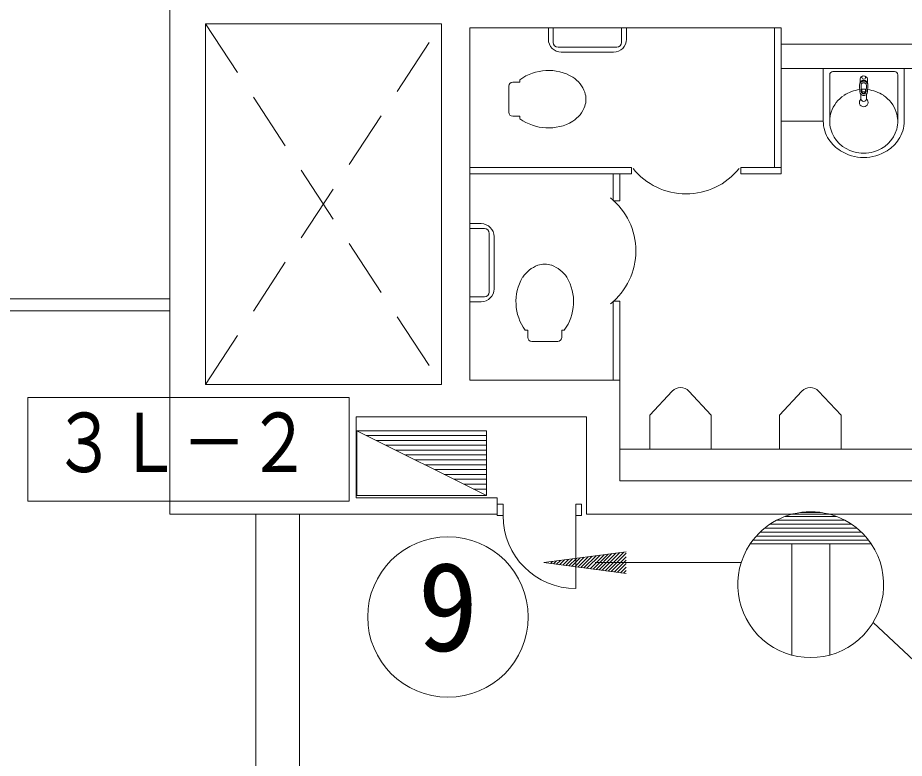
# Model space of a CAD drawing. Units: millimetres, scale not verified. Extents: x -45037 to 38963, y -31304 to 27496.
# Drawn here: x -23522 to -18054, y 12003 to 16573 of the extents above; entities that cross this region are included whole.
import ezdxf
from ezdxf.enums import TextEntityAlignment as Align

# ---------------------------------------------------------------- set-up
doc = ezdxf.new("R2010")
doc.units = ezdxf.units.MM
doc.header["$LTSCALE"] = 300
doc.linetypes.add('DASHED1', pattern=[1.8, 1.2, -0.6])
doc.linetypes.add('DASHED3', pattern=[4, 3, -1])
for name, color, linetype, lineweight in [('1-0_155', 7, 'Continuous', 9), ('1-2_250', 7, 'DASHED1', 9), ('8-1', 7, 'Continuous', 9), ('8-2', 7, 'Continuous', 9)]:
    doc.layers.add(name, color=color, linetype=linetype, lineweight=lineweight)
doc.styles.add('ＭＳ ゴシック', font='')
doc.styles.get('ＭＳ ゴシック').set_extended_font_data('MS Gothic')

msp = doc.modelspace()

# ---------------------------------------------------------------- linework, layer by layer
at = {"layer": '1-0_155'}
for p, q in [((-22584.1, 20110.7), (-22584.1, 13510.7)), ((-22364.1, 16535.7), (-20909.1, 16535.7)), ((-20909.1, 16535.7), (-20909.1, 14310.7)), ((-20249.4, 16510.7), (-20249.4, 16440.7)), ((-20219.4, 16420.7), (-20219.4, 16510.7)), ((-19797.5, 16420.7), (-19797.5, 16510.7)), ((-19767.5, 16510.7), (-19767.5, 16440.7)), ((-18854.1, 15649.7), (-18854.1, 16510.7)), ((-14878.3, 16410.7), (-18814.1, 16410.7)), ((-19827.5, 16390.7), (-20189.4, 16390.7)), ((-20169.4, 16360.7), (-19847.5, 16360.7)), ((-18814.1, 16260.7), (-16204.1, 16260.7)), ((-18554, 15935.8), (-18554, 16260.7)), ((-18114.2, 16240.7), (-18494, 16240.7)), ((-18054.2, 15935.8), (-18054.2, 16260.7)), ((-20425.5, 16175.3), (-20425.5, 16190.1)), ((-18514, 16220.7), (-18514, 15933.8)), ((-18326.5, 16170.8), (-18326.5, 16196.6)), ((-18281.7, 16195.2), (-18281.7, 16170.8)), ((-18094.2, 15933.8), (-18094.2, 16220.7)), ((-20494, 16150.4), (-20494, 15990.4)), ((-20469, 16175.3), (-20425.2, 16175.3)), ((-18330, 16153.3), (-18328, 16116.2)), ((-18319, 16116.8), (-18321, 16154.5)), ((-18289.2, 16116.8), (-18287.2, 16154.5)), ((-18278.2, 16153.4), (-18280.2, 16116.2)), ((-18321.9, 16101.6), (-18321.5, 16073.6)), ((-18315, 16117), (-18315.7, 16129.8)), ((-18292.5, 16129.8), (-18293.2, 16117)), ((-18286.7, 16073.6), (-18286.3, 16101.6)), ((-18554.1, 15935.7), (-18814.1, 15935.7)), ((-20734.1, 15302.4), (-20664.1, 15302.4)), ((-20644.1, 15272.4), (-20734.1, 15272.4)), ((-20614.1, 15242.4), (-20614.1, 14880.4)), ((-20584.1, 14900.4), (-20584.1, 15222.4)), ((-39434.1, 14839.4), (-22584.1, 14839.4)), ((-20644.1, 14850.4), (-20734.1, 14850.4)), ((-20734.1, 14820.4), (-20664.1, 14820.4)), ((-39434.1, 14764.4), (-22584.1, 14764.4)), ((-20166.5, 14600.8), (-20166.5, 14644.6)), ((-20166.5, 14644.3), (-20151.7, 14644.3)), ((-20351.5, 14575.8), (-20191.5, 14575.8)), ((-15012, 13910.7), (-19809.1, 13910.7)), ((-15009.1, 13715.7), (-19809.1, 13715.7)), ((-20079, 13050.7), (-20079, 13570.7)), ((-22584.1, 13510.7), (-20564, 13510.7)), ((-22054.1, 8310.7), (-22054.1, 13510.7)), ((-20014.1, 13510.7), (-14784.1, 13510.7))]:
    msp.add_line(p, q, dxfattribs=at)
for points in [[(-20909.1, 14310.7), (-22364.1, 14310.7), (-22364.1, 16535.7)], [(-19809.1, 14335.7), (-20734.1, 14335.7), (-20734.1, 16510.7), (-18814.1, 16510.7), (-18814.1, 15609.7), (-19063, 15609.7), (-19063, 15649.7), (-18814.1, 15649.7)], [(-20469, 15965.1), (-20425.2, 15965.1), (-20425.2, 15950.3)], [(-20734.1, 15649.7), (-19737.3, 15649.7), (-19737.3, 15609.7), (-20734.1, 15609.7)], [(-19809.1, 15609.7), (-19809.1, 15442.5), (-19849.1, 15442.5), (-19849.1, 15609.7)], [(-19809.1, 13715.7), (-19809.1, 14824.2), (-19849.1, 14824.2), (-19849.1, 14335.7)], [(-20391.5, 14644.6), (-20376.7, 14644.6), (-20376.7, 14600.8)], [(-19624.1, 13910.7), (-19624.1, 14120.7), (-19485.1, 14268.6)], [(-19383.1, 14268.6), (-19244.1, 14120.7), (-19244.1, 13910.7)], [(-18824.1, 13910.7), (-18824.1, 14120.7), (-18685.1, 14268.6)], [(-18583.1, 14268.6), (-18444.1, 14120.7), (-18444.1, 13910.7)], [(-20564, 13500.7), (-20564, 13610.7), (-21434.1, 13610.7), (-21434.1, 14110.7), (-20014.1, 14110.7), (-20014.1, 13510.7)], [(-20564, 13500.7), (-20529, 13500.7), (-20529, 13570.7), (-20564, 13570.7)], [(-20079, 13570.7), (-20044, 13570.7), (-20044, 13500.7), (-20079, 13500.7)], [(-21784.1, 13510.7), (-21784.1, 11880.7), (-18953.9, 11880.7)]]:
    msp.add_lwpolyline(points, dxfattribs=at)
msp.add_circle((-18304.1, 16204.1), 11, dxfattribs=at)
for centre, radius, start, end in [((-20169.4, 16440.7), 80, 180, 270), ((-20189.4, 16420.7), 30, 180, 270), ((-19847.5, 16440.7), 80, 270, 0), ((-19827.5, 16420.7), 30, 270, 0), ((-20249.4, 15950.3), 297.6, 59.56, 126.19), ((-18494, 16220.7), 19.9, 90, 180), ((-18114.2, 16220.7), 19.9, 0, 90), ((-20204, 16046.5), 191.6, 20.32, 56.67), ((-18304.2, 16191.3), 22.9, 103.38, 166.73), ((-18304.1, 16159.6), 25.3, 88.32, 129.71), ((-18304.3, 16164.2), 22.8, 106.23, 123.48), ((-18304.2, 16164), 23.1, 26.05, 106.23), ((-18304.1, 16159.2), 25.7, 66.28, 88.32), ((-18304.2, 16191.3), 22.9, 9.81, 75.39), ((-20469, 16150.4), 24.9, 90, 180), ((-18300.5, 16154.9), 29.6, 171.36, 183.16), ((-18303.1, 16155.3), 27, 159.67, 171.36), ((-18303.1, 16155.3), 27, 149.12, 159.67), ((-18308.2, 16161.9), 20.3, 165.38, 172.25), ((-18305.1, 16161.1), 23.5, 155.81, 165.38), ((-18305.1, 16161.1), 23.5, 147.22, 155.81), ((-18302.6, 16155), 27.5, 130.8, 149.12), ((-18305.6, 16161.5), 22.9, 129.71, 147.22), ((-18305.4, 16165.4), 21.1, 139.69, 155.79), ((-18304.6, 16164.8), 22.2, 123.48, 139.69), ((-18304.2, 16155), 16.8, 152.48, 176.44), ((-18311.1, 16155.5), 9.9, 176.44, 180.8), ((-18305.3, 16155.3), 15.7, 180, 183.09), ((-18304.1, 16156.8), 25.2, 90.01, 130.8), ((-18305.6, 16155.7), 15.2, 130.82, 152.48), ((-18304, 16153.8), 17.8, 89.97, 130.82), ((-18312.7, 16130), 2.9, 73.55, 183.04), ((-18304.1, 16159.3), 27.5, 253.53, 278.42), ((-18304.3, 16155.9), 26.1, 67.94, 89.55), ((-18304, 16154.6), 17, 64.14, 89.97), ((-18304.1, 16159.6), 27.8, 278.42, 286.41), ((-18304.2, 16154.1), 17.6, 44.54, 64.14), ((-18295.5, 16130), 2.9, 356.97, 106.46), ((-18303.9, 16157.1), 24.8, 45.33, 67.94), ((-18303.6, 16160.5), 24.2, 49.22, 66.28), ((-18303, 16155.3), 15.8, 356.92, 44.54), ((-18303.4, 16160.7), 24, 33.53, 49.22), ((-18305.9, 16155), 27.8, 20.13, 45.33), ((-18302.3, 16161.5), 22.6, 24.3, 33.53), ((-18302.3, 16161.5), 22.6, 7.69, 24.3), ((-18305.9, 16155), 27.8, 356.85, 20.13), ((-20154.4, 16070.2), 137, 341.86, 18.14), ((-18315.1, 15927.4), 199.9, 123.45, 161.61), ((-18304.1, 15910.8), 219.9, 96.43, 123.45), ((-18304.1, 16117.5), 23.9, 183.21, 221.75), ((-18304.1, 16117.5), 23.9, 221.75, 318.26), ((-18304.1, 16117.6), 15, 183.09, 356.92), ((-18304.1, 16117.5), 10.9, 182.79, 357.22), ((-18310.8, 16129.7), 13.4, 251.57, 257.08), ((-18304.1, 16158.9), 43.4, 257.08, 282.93), ((-18297.4, 16129.7), 13.4, 282.93, 288.44), ((-18304.1, 16117.5), 23.9, 318.26, 356.8), ((-18304.1, 15910.8), 219.9, 56.56, 83.58), ((-18293.1, 15927.4), 199.9, 18.4, 56.56), ((-20204, 16094.2), 191.6, 303.33, 339.68), ((-18304.1, 16050.7), 27, 129.96, 50.06), ((-18304.1, 16073.8), 17.4, 180.75, 359.26), ((-20469, 15990.4), 24.9, 180, 270), ((-18334, 15933.8), 179.9, 161.61, 195.55), ((-18274.2, 15933.8), 179.9, 344.46, 18.4), ((-20249.4, 16190.4), 297.6, 233.81, 300.44), ((-18349, 15935.8), 204.9, 180, 214.15), ((-18344, 15935.8), 249.9, 0, 1.21), ((-18259.2, 15935.8), 204.9, 325.86, 0), ((-18314.8, 15939.1), 199.9, 195.55, 255.55), ((-18293.4, 15939.1), 199.9, 284.46, 344.46), ((-18320.1, 15955.4), 239.9, 214.15, 237.7), ((-18288.1, 15955.4), 239.9, 302.31, 325.86), ((-18304.1, 15980.8), 269.9, 237.7, 270), ((-18304.1, 15980.8), 269.9, 270, 302.31), ((-18304.1, 15980.8), 242.9, 255.55, 284.46), ((-19400, 15905.7), 420, 218.8699, 321.1298), ((-20129.1, 15134.5), 420, 308.8699, 51.1298), ((-20664.1, 15222.4), 80, 0, 90), ((-20644.1, 15242.4), 30, 0, 90), ((-20247.6, 14865.9), 191.6, 110.32, 146.67), ((-20271.6, 14915.4), 137, 71.86, 108.14), ((-20295.3, 14865.9), 191.6, 33.33, 69.68), ((-20151.4, 14820.4), 297.6, 149.56, 216.19), ((-20391.5, 14820.4), 297.6, 323.81, 30.44), ((-20664.1, 14900.4), 80, 270, 0), ((-20644.1, 14880.4), 30, 270, 0), ((-20351.5, 14600.8), 24.9, 180, 270), ((-20191.5, 14600.8), 24.9, 270, 0), ((-19434.1, 14220.7), 70, 43.214, 136.7861), ((-18634.1, 14220.7), 70, 43.214, 136.7861), ((-20079, 13500.7), 450, 180, 270)]:
    msp.add_arc(centre, radius, start, end, dxfattribs=at)
at = {"layer": '1-2_250'}
for p, q in [((-22364.1, 14310.7), (-20909.1, 16535.7)), ((-22364.1, 16535.7), (-20909.1, 14310.7))]:
    msp.add_line(p, q, dxfattribs=at)
at = {"layer": '8-1'}
for p, q in [((-23459.8, 13589.1), (-23459.8, 14229.1)), ((-21477.6, 14229.1), (-23459.8, 14229.1)), ((-21477.6, 13589.1), (-21477.6, 14229.1)), ((-21430.9, 13624.9), (-21430.9, 14024.9)), ((-20630.9, 13624.9), (-21430.9, 14024.9)), ((-21430.9, 14024.9), (-20630.9, 14024.9)), ((-20630.9, 14024.9), (-20630.9, 13624.9)), ((-20630.9, 13994.9), (-21370.9, 13994.9)), ((-20630.9, 13964.9), (-21310.9, 13964.9)), ((-20630.9, 13934.9), (-21250.9, 13934.9)), ((-20630.9, 13904.9), (-21190.9, 13904.9)), ((-20630.9, 13874.9), (-21130.9, 13874.9)), ((-20630.9, 13844.9), (-21070.9, 13844.9)), ((-20630.9, 13814.9), (-21010.9, 13814.9)), ((-20630.9, 13784.9), (-20950.9, 13784.9)), ((-20630.9, 13754.9), (-20890.9, 13754.9)), ((-20630.9, 13724.9), (-20830.9, 13724.9)), ((-20630.9, 13694.9), (-20770.9, 13694.9)), ((-20630.9, 13624.9), (-21430.9, 13624.9)), ((-20630.9, 13664.9), (-20710.9, 13664.9)), ((-21477.6, 13589.1), (-23459.8, 13589.1)), ((-18692.3, 13520.4), (-18570.1, 13520.4)), ((-18842.7, 13471.7), (-18419.7, 13471.7)), ((-18788.8, 13496.1), (-18473.7, 13496.1)), ((-18943.2, 13398.8), (-18319.2, 13398.8)), ((-18915.8, 13423.1), (-18346.6, 13423.1)), ((-18883.1, 13447.4), (-18379.3, 13447.4)), ((-18986.9, 13350.2), (-18275.5, 13350.2)), ((-18966.7, 13374.5), (-18295.8, 13374.5)), ((-19004.5, 13325.9), (-18258, 13325.9)), ((-18748.4, 13325.9), (-18748.4, 12640.1)), ((-18514.1, 13325.9), (-18514.1, 12640.1))]:
    msp.add_line(p, q, dxfattribs=at)
msp.add_circle((-20868.5, 12875.1), 495, dxfattribs=at)
for start, end in [(33.9545, 146.0455), (33.9545, 146.0455), (146.0455, 33.9545)]:
    msp.add_arc((-18631.2, 13074.5), 450, start, end, dxfattribs=at)
at = {"layer": '8-2'}
for p, q in [((-20277.5, 13210.7), (-19769.7, 13277.6)), ((-20142.2, 13192.9), (-20101.2, 13233.9)), ((-20123.4, 13190.4), (-20076.7, 13237.1)), ((-20104.7, 13188), (-20052.3, 13240.3)), ((-20086, 13185.5), (-20027.9, 13243.6)), ((-20067.2, 13183), (-20003.4, 13246.8)), ((-20048.5, 13180.5), (-19979, 13250)), ((-20029.7, 13178.1), (-19954.6, 13253.2)), ((-20011, 13175.6), (-19930.2, 13256.4)), ((-19992.2, 13173.1), (-19905.7, 13259.6)), ((-19973.5, 13170.7), (-19881.3, 13262.9)), ((-19954.7, 13168.2), (-19856.9, 13266.1)), ((-19936, 13165.7), (-19832.4, 13269.3)), ((-19917.2, 13163.3), (-19808, 13272.5)), ((-19898.5, 13160.8), (-19783.6, 13275.7)), ((-19879.8, 13158.3), (-19769.7, 13268.4)), ((-19861, 13155.9), (-19769.7, 13247.2)), ((-20277.5, 13210.7), (-19769.7, 13143.9)), ((-20235.9, 13205.2), (-20223.3, 13217.8)), ((-20217.2, 13202.8), (-20198.9, 13221.1)), ((-20198.4, 13200.3), (-20174.4, 13224.3)), ((-20179.7, 13197.8), (-20150, 13227.5)), ((-20160.9, 13195.4), (-20125.6, 13230.7)), ((-19842.3, 13153.4), (-19769.7, 13226)), ((-19823.5, 13150.9), (-19769.7, 13204.7)), ((-19804.8, 13148.5), (-19769.7, 13183.5)), ((-19786, 13146), (-19769.7, 13162.3))]:
    msp.add_line(p, q, dxfattribs=at)
at = {"layer": '8-2', "linetype": 'DASHED3'}
for p, q in [((-19060.1, 13210.7), (-20277.5, 13210.7)), ((-16963.5, 11637.6), (-18246.6, 12840.9))]:
    msp.add_line(p, q, dxfattribs=at)

# ---------------------------------------------------------------- texts
at = {"layer": '8-1', "style": 'ＭＳ ゴシック', "width": 0.8}
msp.add_text('３Ｌ－２', height=366.6, dxfattribs=at).set_placement((-23310.6, 13659.2), align=Align.BOTTOM_LEFT)
at = {"layer": '8-1', "style": 'ＭＳ ゴシック'}
msp.add_text('9', height=549.9, dxfattribs=at).set_placement((-21056, 12500.1), align=Align.BOTTOM_LEFT)

doc.saveas('drawing.dxf')
